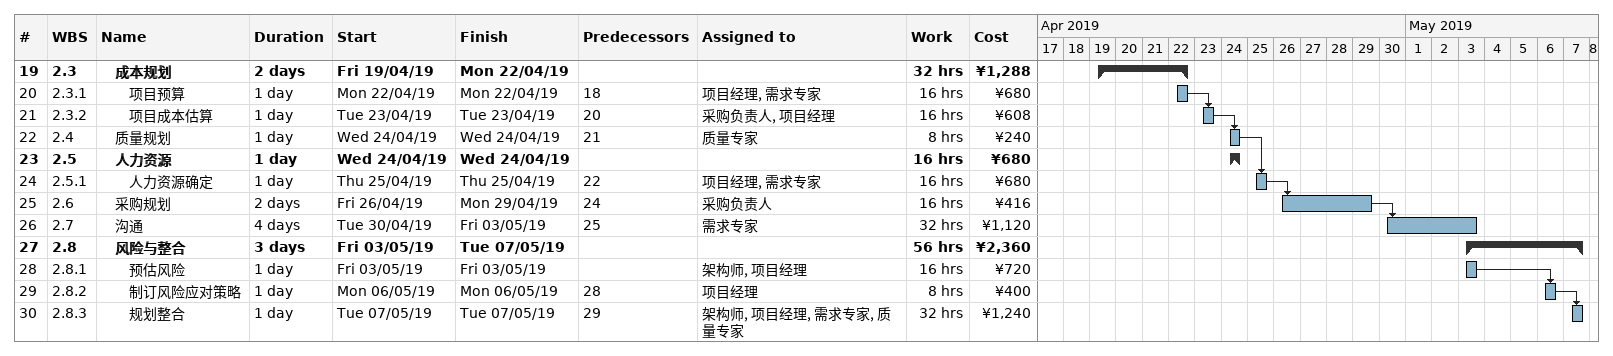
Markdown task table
| ID | WBS | Task | Duration | Start | Finish | Predecessors | Resources | Work (h) | Cost (¥) |
|---|---|---|---|---|---|---|---|---|---|
| 19 | 2.3 | **成本规划** | 2d | 2019-04-19 | 2019-04-22 |  |  | 32 | 1288 |
| 20 | 2.3.1 | 项目预算 | 1d | 2019-04-22 | 2019-04-22 | 18 | 项目经理, 需求专家 | 16 | 680 |
| 21 | 2.3.2 | 项目成本估算 | 1d | 2019-04-23 | 2019-04-23 | 20 | 采购负责人, 项目经理 | 16 | 608 |
| 22 | 2.4 | 质量规划 | 1d | 2019-04-24 | 2019-04-24 | 21 | 质量专家 | 8 | 240 |
| 23 | 2.5 | **人力资源** | 1d | 2019-04-24 | 2019-04-24 |  |  | 16 | 680 |
| 24 | 2.5.1 | 人力资源确定 | 1d | 2019-04-25 | 2019-04-25 | 22 | 项目经理, 需求专家 | 16 | 680 |
| 25 | 2.6 | 采购规划 | 2d | 2019-04-26 | 2019-04-29 | 24 | 采购负责人 | 16 | 416 |
| 26 | 2.7 | 沟通 | 4d | 2019-04-30 | 2019-05-03 | 25 | 需求专家 | 32 | 1120 |
| 27 | 2.8 | **风险与整合** | 3d | 2019-05-03 | 2019-05-07 |  |  | 56 | 2360 |
| 28 | 2.8.1 | 预估风险 | 1d | 2019-05-03 | 2019-05-03 |  | 架构师, 项目经理 | 16 | 720 |
| 29 | 2.8.2 | 制订风险应对策略 | 1d | 2019-05-06 | 2019-05-06 | 28 | 项目经理 | 8 | 400 |
| 30 | 2.8.3 | 规划整合 | 1d | 2019-05-07 | 2019-05-07 | 29 | 架构师, 项目经理, 需求专家, 质量专家 | 32 | 1240 |
